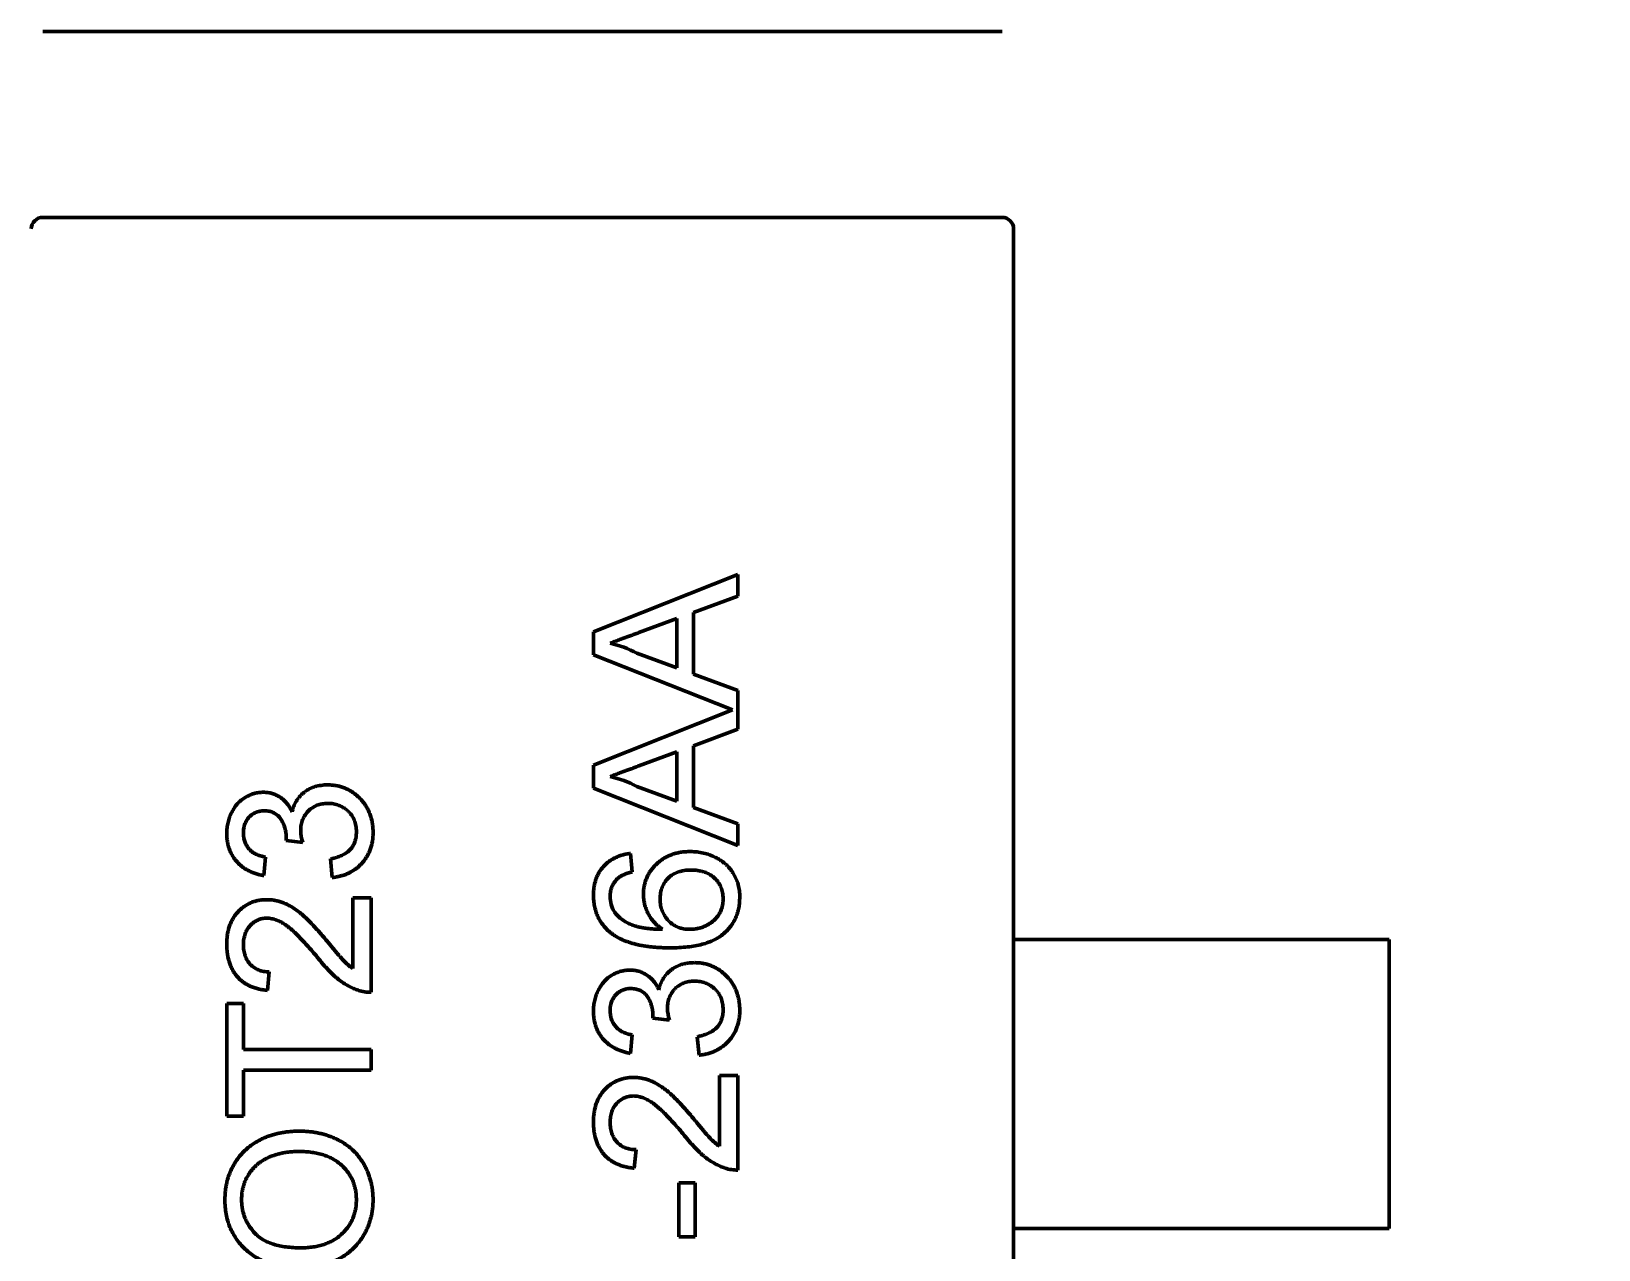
# Model space of a CAD drawing. Header units: millimetres. Extents: x 71 to 428, y 120 to 295.
# Drawn here: x 375.536 to 378.249, y 198.586 to 200.695 of the extents above; entities that cross this region are included whole.
import ezdxf

# ---------------------------------------------------------------- set-up
doc = ezdxf.new("R2010")
doc.units = ezdxf.units.MM
doc.header["$LTSCALE"] = 0.75
doc.layers.add('Dim', color=3, linetype='Continuous', lineweight=25)
doc.layers.add('Visible', color=7, linetype='Continuous', lineweight=50)
doc.layers.add('尺寸标注', color=3, linetype='Continuous')
doc.styles.get("Standard").update_dxf_attribs({"font": 'arial.ttf'})
doc.dimstyles.new('Dim-ISO-25', dxfattribs={"dimtxt": 3.5, "dimasz": 3.5, "dimexe": 2.1, "dimexo": 2.1, "dimgap": 1.4, "dimtad": 1, "dimzin": 12, "dimdsep": 46, "dimtxsty": 'Standard', "dimcen": 0, "dimazin": 3, "dimtp": 0.1, "dimtm": 0.1, "dimtfac": 0.714286, "dimtmove": 0, "dimatfit": 3, "dimfxl": 1, "dimtzin": 12, "dimarcsym": 0})

# ---------------------------------------------------------------- blocks, each defined once
blk = doc.blocks.new('*D103')
at = {"color": 0, "linetype": 'ByBlock', "lineweight": -2}
for p, q in [((407.8024, 204.496), (427.3861, 204.496)), ((425.2861, 178.9318), (425.2861, 204.496)), ((375.0004, 178.9318), (427.3861, 178.9318))]:
    blk.add_line(p, q, dxfattribs=at)
at = {"color": 0, "linetype": 'ByBlock'}
for points in [[(425.2861, 204.496), (425.8694, 200.996), (424.7027, 200.996)], [(425.2861, 178.9318), (425.8694, 182.4318), (424.7027, 182.4318)]]:
    blk.add_solid(points, dxfattribs=at)
at = {"layer": 'Defpoints', "color": 0, "linetype": 'ByBlock'}
for p in [(405.7024, 204.496), (372.9004, 178.9318)]:
    blk.add_point(p, dxfattribs=at)
at = {"color": 0, "linetype": 'ByBlock', "lineweight": -2, "insert": (422.0991, 191.7139), "char_height": 3.5, "attachment_point": 5, "rotation": 90}
blk.add_mtext('\\A0;25.56', dxfattribs=at)
blk = doc.blocks.new('*D122')
at = {"color": 0, "linetype": 'ByBlock', "lineweight": -2}
for p, q in [((391.3964, 202.3983), (391.3964, 119.8711)), ((354.8964, 148.7044), (354.8964, 119.8711)), ((391.3964, 121.9711), (354.8964, 121.9711))]:
    blk.add_line(p, q, dxfattribs=at)
at = {"color": 0, "linetype": 'ByBlock'}
for points in [[(354.8964, 121.9711), (358.3964, 122.5544), (358.3964, 121.3878)], [(391.3964, 121.9711), (387.8964, 122.5544), (387.8964, 121.3878)]]:
    blk.add_solid(points, dxfattribs=at)
at = {"layer": 'Defpoints', "color": 0, "linetype": 'ByBlock'}
for p in [(391.3964, 204.4983), (354.8964, 150.8044)]:
    blk.add_point(p, dxfattribs=at)
at = {"color": 0, "linetype": 'ByBlock', "lineweight": -2, "insert": (373.1464, 125.1593), "char_height": 3.5, "attachment_point": 5}
blk.add_mtext('\\A0;36.5', dxfattribs=at)

msp = doc.modelspace()

# ---------------------------------------------------------------- linework, layer by layer
at = {"layer": 'Visible'}
for p, q in [((375.5561, 200.6946), (375.5564, 200.6946)), ((375.5564, 200.6946), (377.2164, 200.6946)), ((377.2164, 200.6946), (377.2167, 200.6946)), ((375.5564, 200.3726), (375.5561, 200.3726)), ((377.2164, 200.3726), (375.5564, 200.3726)), ((377.2167, 200.3726), (377.2164, 200.3726)), ((377.2364, 200.3526), (377.2364, 200.3529)), ((377.2364, 199.1226), (377.2364, 200.3526)), ((376.5092, 199.6554), (376.7592, 199.7546)), ((376.7592, 199.7546), (376.7592, 199.7172)), ((376.7592, 199.7172), (376.6823, 199.6888)), ((376.6823, 199.6888), (376.6823, 199.5822)), ((376.6535, 199.6782), (376.5878, 199.6539)), ((376.6535, 199.5928), (376.6535, 199.6782)), ((376.5092, 199.6156), (376.5092, 199.6554)), ((376.7498, 199.5201), (376.5092, 199.6156)), ((376.5843, 199.6184), (376.6535, 199.5928)), ((376.6823, 199.5822), (376.7592, 199.5538)), ((376.7592, 199.5538), (376.7592, 199.4865)), ((376.5092, 199.4246), (376.7498, 199.5201)), ((376.7592, 199.4865), (376.6823, 199.458)), ((376.6535, 199.4474), (376.5878, 199.4231)), ((376.6535, 199.3621), (376.6535, 199.4474)), ((376.6823, 199.458), (376.6823, 199.3514)), ((376.5092, 199.3848), (376.5092, 199.4246)), ((376.5843, 199.3876), (376.6535, 199.3621)), ((376.7592, 199.2856), (376.5092, 199.3848)), ((376.6823, 199.3514), (376.7592, 199.323)), ((376.7592, 199.323), (376.7592, 199.2856)), ((376.006, 199.2906), (375.9772, 199.2939)), ((375.9419, 199.2653), (375.9387, 199.2332)), ((376.0573, 199.23), (376.0541, 199.2621)), ((376.5733, 199.2717), (376.5765, 199.2397)), ((376.0926, 199.0725), (376.0926, 199.1948)), ((376.0926, 199.1948), (376.1246, 199.1948)), ((376.1246, 199.1948), (376.1246, 199.0313)), ((377.2364, 198.6226), (377.2364, 199.1226)), ((377.2364, 199.1226), (377.2542, 199.1226)), ((377.4325, 199.1226), (377.2542, 199.1226)), ((377.4325, 199.1226), (377.4905, 199.1226)), ((377.4905, 199.1226), (377.5103, 199.1226)), ((377.5103, 199.1226), (377.8864, 199.1226)), ((377.8864, 198.6226), (377.8864, 199.1226)), ((375.9483, 199.0666), (375.9451, 199.0345)), ((375.8746, 198.8166), (375.8746, 199.0121)), ((375.8746, 199.0121), (375.9035, 199.0121)), ((375.9035, 199.0121), (375.9035, 198.932)), ((376.6406, 198.9829), (376.6118, 198.9863)), ((376.5765, 198.9576), (376.5733, 198.9256)), ((376.6919, 198.9223), (376.6887, 198.9544)), ((375.9035, 198.932), (376.1246, 198.932)), ((376.1246, 198.932), (376.1246, 198.8967)), ((376.1246, 198.8967), (375.9035, 198.8967)), ((375.9035, 198.8967), (375.9035, 198.8166)), ((376.7272, 198.7648), (376.7272, 198.8871)), ((376.7272, 198.8871), (376.7592, 198.8871)), ((376.7592, 198.8871), (376.7592, 198.7236)), ((375.9035, 198.8166), (375.8746, 198.8166)), ((376.5829, 198.7589), (376.5797, 198.7268)), ((376.6567, 198.7012), (376.6855, 198.7012)), ((376.6567, 198.6082), (376.6567, 198.7012)), ((376.6855, 198.7012), (376.6855, 198.6082)), ((376.6855, 198.6082), (376.6567, 198.6082)), ((377.2364, 197.3926), (377.2364, 198.6226)), ((377.2364, 198.6226), (377.2542, 198.6226)), ((377.4325, 198.6226), (377.2542, 198.6226)), ((377.4325, 198.6226), (377.4905, 198.6226)), ((377.4905, 198.6226), (377.5103, 198.6226)), ((377.5103, 198.6226), (377.8864, 198.6226))]:
    msp.add_line(p, q, dxfattribs=at)
at = {"layer": 'Visible', "extrusion": (0, 0, -1)}
msp.add_circle((-354.8964, 204.496), 47.93, dxfattribs=at)
for centre, radius, start, end in [((-375.5564, 200.3526), 0.02, 0.864, 89.136), ((-377.2164, 200.3526), 0.02, 90.864, 179.136), ((-375.9272, 199.3001), 0.0504, 181.7212, 186.981), ((-376.5618, 198.9924), 0.0504, 181.7212, 186.981)]:
    msp.add_arc(centre, radius, start, end, dxfattribs=at)
at = {"layer": 'Visible'}
for centre, radius, start, end in [((376.4964, 199.4518), 0.1883, 62.1865, 77.2078), ((376.4964, 199.2211), 0.1883, 62.1865, 77.2078), ((376.0834, 199.314), 0.0808, 181.8942, 196.8331), ((376.5911, 199.1972), 0.0531, 179.7398, 210.6494), ((376.1227, 199.0943), 0.063, 251.1528, 271.7031), ((376.718, 199.0063), 0.0808, 181.8942, 196.8331), ((376.7574, 198.7866), 0.063, 251.1528, 271.7031)]:
    msp.add_arc(centre, radius, start, end, dxfattribs=at)
for points, knots in [([(376.5878, 199.6539), (376.5852, 199.6529), (376.5803, 199.6511), (376.573, 199.6484), (376.5662, 199.6459), (376.5598, 199.6435), (376.5538, 199.6413), (376.5482, 199.6393), (376.543, 199.6373), (376.5397, 199.6361), (376.5381, 199.6355)], [0, 0, 0, 0, 0.153148, 0.299433, 0.436426, 0.565671, 0.686508, 0.799269, 0.903395, 1, 1, 1, 1]), ([(376.5878, 199.4231), (376.5852, 199.4222), (376.5803, 199.4203), (376.573, 199.4176), (376.5662, 199.4152), (376.5598, 199.4127), (376.5538, 199.4105), (376.5482, 199.4085), (376.543, 199.4065), (376.5397, 199.4053), (376.5381, 199.4047)], [0, 0, 0, 0, 0.153148, 0.299433, 0.436426, 0.565671, 0.686508, 0.799269, 0.903395, 1, 1, 1, 1]), ([(375.9877, 199.3434), (375.9882, 199.3452), (375.9891, 199.3487), (375.9909, 199.3537), (375.9931, 199.3585), (375.9955, 199.363), (375.9984, 199.3671), (376.0016, 199.371), (376.0051, 199.3746), (376.009, 199.3778), (376.0131, 199.3808), (376.0176, 199.3833), (376.0223, 199.3855), (376.0272, 199.3873), (376.0324, 199.3886), (376.0379, 199.3896), (376.0435, 199.3902), (376.0474, 199.3903), (376.0494, 199.3903)], [0, 0, 0, 0, 0.065828, 0.128938, 0.190858, 0.251186, 0.310974, 0.37005, 0.429672, 0.489507, 0.549975, 0.610075, 0.670915, 0.732909, 0.796711, 0.861825, 0.929892, 1, 1, 1, 1]), ([(376.0494, 199.3903), (376.0521, 199.3902), (376.0574, 199.3901), (376.0651, 199.389), (376.0726, 199.3871), (376.0797, 199.3846), (376.0866, 199.3813), (376.0931, 199.3772), (376.0993, 199.3724), (376.1051, 199.367), (376.1105, 199.361), (376.1151, 199.3546), (376.119, 199.3477), (376.1222, 199.3405), (376.1248, 199.3329), (376.1266, 199.3249), (376.1276, 199.3165), (376.1278, 199.3107), (376.1278, 199.3078)], [0, 0, 0, 0, 0.063503, 0.124805, 0.18492, 0.244376, 0.303775, 0.364133, 0.425376, 0.488388, 0.551743, 0.61386, 0.67564, 0.737737, 0.800417, 0.864658, 0.930985, 1, 1, 1, 1]), ([(375.8746, 199.3064), (375.8747, 199.3096), (375.8749, 199.316), (375.8766, 199.3255), (375.8793, 199.3345), (375.8831, 199.343), (375.8876, 199.3509), (375.8931, 199.3579), (375.8995, 199.3639), (375.9065, 199.3687), (375.9141, 199.3726), (375.9219, 199.3755), (375.9299, 199.3772), (375.9354, 199.3774), (375.9382, 199.3775)], [0, 0, 0, 0, 0.092054, 0.181008, 0.26913, 0.357137, 0.443549, 0.526433, 0.607453, 0.688385, 0.767854, 0.845531, 0.922529, 1, 1, 1, 1]), ([(375.9382, 199.3775), (375.9408, 199.3774), (375.9459, 199.3772), (375.9534, 199.3755), (375.9605, 199.3728), (375.9672, 199.369), (375.9734, 199.3642), (375.979, 199.3582), (375.9839, 199.3513), (375.9864, 199.3461), (375.9877, 199.3434)], [0, 0, 0, 0, 0.121951, 0.240787, 0.35855, 0.479066, 0.601519, 0.727551, 0.859932, 1, 1, 1, 1]), ([(375.9392, 199.3454), (375.9379, 199.3454), (375.9355, 199.3454), (375.9318, 199.3448), (375.9284, 199.344), (375.9251, 199.3428), (375.9219, 199.3413), (375.919, 199.3394), (375.9162, 199.3373), (375.9136, 199.3348), (375.9112, 199.3321), (375.9091, 199.3291), (375.9073, 199.326), (375.906, 199.3226), (375.9048, 199.3191), (375.9041, 199.3153), (375.9035, 199.3114), (375.9035, 199.3087), (375.9035, 199.3074)], [0, 0, 0, 0, 0.065093, 0.127304, 0.188122, 0.247131, 0.306077, 0.365678, 0.426103, 0.487841, 0.550317, 0.611805, 0.672737, 0.734883, 0.79768, 0.862475, 0.929775, 1, 1, 1, 1]), ([(375.9775, 199.2986), (375.9774, 199.3015), (375.9772, 199.3073), (375.9754, 199.3157), (375.9725, 199.3237), (375.969, 199.3299), (375.9658, 199.3344), (375.9629, 199.3373), (375.9598, 199.3399), (375.9562, 199.3419), (375.9524, 199.3436), (375.9483, 199.3446), (375.9439, 199.3454), (375.9408, 199.3454), (375.9392, 199.3454)], [0, 0, 0, 0, 0.129789, 0.254605, 0.378435, 0.50292, 0.565018, 0.624848, 0.683448, 0.742765, 0.802757, 0.86522, 0.930779, 1, 1, 1, 1]), ([(376.0491, 199.3582), (376.0475, 199.3582), (376.0443, 199.3581), (376.0395, 199.3575), (376.035, 199.3565), (376.0307, 199.355), (376.0266, 199.3531), (376.0227, 199.3509), (376.0191, 199.3482), (376.0157, 199.3451), (376.0126, 199.3417), (376.01, 199.338), (376.0077, 199.3341), (376.0059, 199.33), (376.0044, 199.3257), (376.0033, 199.3211), (376.0027, 199.3163), (376.0027, 199.313), (376.0026, 199.3114)], [0, 0, 0, 0, 0.067051, 0.13118, 0.193722, 0.254499, 0.314763, 0.375117, 0.436023, 0.498297, 0.560571, 0.621619, 0.681973, 0.742853, 0.804272, 0.867473, 0.932273, 1, 1, 1, 1]), ([(376.099, 199.309), (376.0989, 199.3108), (376.0989, 199.3144), (376.0981, 199.3195), (376.0971, 199.3245), (376.0955, 199.3291), (376.0934, 199.3334), (376.091, 199.3375), (376.0881, 199.3413), (376.0847, 199.3448), (376.081, 199.348), (376.0771, 199.3507), (376.073, 199.353), (376.0686, 199.355), (376.0641, 199.3564), (376.0593, 199.3575), (376.0543, 199.3582), (376.0509, 199.3582), (376.0491, 199.3582)], [0, 0, 0, 0, 0.069461, 0.135658, 0.19962, 0.261651, 0.322053, 0.38234, 0.443223, 0.50493, 0.56682, 0.6276, 0.687476, 0.747351, 0.808174, 0.870133, 0.933721, 1, 1, 1, 1]), ([(375.9387, 199.2332), (375.9362, 199.2337), (375.9314, 199.2347), (375.9244, 199.2367), (375.9178, 199.2392), (375.9116, 199.2421), (375.9059, 199.2454), (375.9006, 199.2492), (375.8957, 199.2534), (375.8913, 199.258), (375.8874, 199.263), (375.884, 199.2683), (375.8811, 199.274), (375.8787, 199.2799), (375.8768, 199.2861), (375.8756, 199.2926), (375.8747, 199.2994), (375.8747, 199.304), (375.8746, 199.3064)], [0, 0, 0, 0, 0.071036, 0.139343, 0.204958, 0.268332, 0.330129, 0.390664, 0.450861, 0.510587, 0.570374, 0.629455, 0.687994, 0.747581, 0.807839, 0.870034, 0.93381, 1, 1, 1, 1]), ([(375.9035, 199.3074), (375.9036, 199.3047), (375.9038, 199.2995), (375.9056, 199.2921), (375.9087, 199.2854), (375.9122, 199.2804), (375.9156, 199.2769), (375.9185, 199.2744), (375.9216, 199.2723), (375.9251, 199.2704), (375.9289, 199.2687), (375.933, 199.2673), (375.9373, 199.2661), (375.9404, 199.2656), (375.9419, 199.2653)], [0, 0, 0, 0, 0.127797, 0.246795, 0.362284, 0.477652, 0.536237, 0.59559, 0.656344, 0.719085, 0.784349, 0.852876, 0.924551, 1, 1, 1, 1]), ([(376.0541, 199.2621), (376.056, 199.2625), (376.0598, 199.2633), (376.0651, 199.2649), (376.07, 199.2666), (376.0745, 199.2687), (376.0787, 199.2707), (376.0823, 199.2731), (376.0856, 199.2757), (376.0885, 199.2784), (376.091, 199.2814), (376.0931, 199.2847), (376.0949, 199.2881), (376.0964, 199.2919), (376.0975, 199.2958), (376.0984, 199.3), (376.0989, 199.3044), (376.099, 199.3074), (376.099, 199.309)], [0, 0, 0, 0, 0.082566, 0.15976, 0.233155, 0.301356, 0.365752, 0.426437, 0.484185, 0.539549, 0.593156, 0.647048, 0.701446, 0.757, 0.81384, 0.873058, 0.934963, 1, 1, 1, 1]), ([(376.1278, 199.3078), (376.1278, 199.3052), (376.1277, 199.3), (376.1267, 199.2925), (376.1252, 199.2852), (376.123, 199.2783), (376.1203, 199.2718), (376.1168, 199.2656), (376.1129, 199.2597), (376.1083, 199.2543), (376.1032, 199.2492), (376.0977, 199.2447), (376.0918, 199.2409), (376.0857, 199.2375), (376.0791, 199.2347), (376.0721, 199.2326), (376.0649, 199.231), (376.0599, 199.2303), (376.0573, 199.23)], [0, 0, 0, 0, 0.067794, 0.133464, 0.196934, 0.258481, 0.319787, 0.380431, 0.44099, 0.502867, 0.564806, 0.625526, 0.685604, 0.746041, 0.807347, 0.869717, 0.93379, 1, 1, 1, 1]), ([(376.5092, 199.1995), (376.5093, 199.202), (376.5094, 199.2068), (376.5102, 199.2138), (376.5115, 199.2205), (376.5134, 199.2268), (376.5158, 199.2328), (376.5187, 199.2385), (376.5222, 199.2438), (376.5262, 199.2488), (376.5306, 199.2533), (376.5355, 199.2574), (376.5408, 199.261), (376.5466, 199.2642), (376.5527, 199.2668), (376.5592, 199.269), (376.5661, 199.2706), (376.5709, 199.2713), (376.5733, 199.2717)], [0, 0, 0, 0, 0.068499, 0.134572, 0.198208, 0.259784, 0.319951, 0.379508, 0.438814, 0.498497, 0.558182, 0.617438, 0.677522, 0.737959, 0.80033, 0.86409, 0.930622, 1, 1, 1, 1]), ([(376.5958, 199.201), (376.5958, 199.2036), (376.596, 199.2085), (376.597, 199.2158), (376.5989, 199.2228), (376.6013, 199.2295), (376.6046, 199.2359), (376.6084, 199.2421), (376.6131, 199.2479), (376.6183, 199.2534), (376.6242, 199.2585), (376.6305, 199.2629), (376.6372, 199.2666), (376.6444, 199.2696), (376.6519, 199.272), (376.6599, 199.2737), (376.6682, 199.2747), (376.674, 199.2748), (376.6769, 199.2749)], [0, 0, 0, 0, 0.061347, 0.121203, 0.179863, 0.238152, 0.296252, 0.35519, 0.415676, 0.478379, 0.541524, 0.603977, 0.666513, 0.729491, 0.79371, 0.859736, 0.928449, 1, 1, 1, 1]), ([(376.6769, 199.2749), (376.6808, 199.2748), (376.6884, 199.2745), (376.6996, 199.2726), (376.7104, 199.2694), (376.719, 199.2656), (376.7256, 199.2621), (376.7302, 199.2591), (376.7345, 199.2559), (376.7386, 199.2526), (376.7423, 199.2489), (376.7458, 199.245), (376.7489, 199.2409), (376.7517, 199.2365), (376.7542, 199.232), (376.7564, 199.2273), (376.7583, 199.2224), (376.7598, 199.2174), (376.761, 199.2123), (376.7618, 199.2069), (376.7624, 199.2015), (376.7624, 199.1978), (376.7624, 199.1959)], [0, 0, 0, 0, 0.088899, 0.17544, 0.261633, 0.34801, 0.390819, 0.432814, 0.473776, 0.514166, 0.554107, 0.594121, 0.63362, 0.673585, 0.71348, 0.75336, 0.792891, 0.833007, 0.873643, 0.914893, 0.95695, 1, 1, 1, 1]), ([(376.5509, 199.2281), (376.5499, 199.227), (376.5479, 199.225), (376.5452, 199.2216), (376.543, 199.218), (376.5412, 199.2142), (376.5398, 199.2103), (376.5388, 199.2062), (376.5382, 199.2019), (376.5381, 199.1989), (376.5381, 199.1974)], [0, 0, 0, 0, 0.128545, 0.252818, 0.375212, 0.497113, 0.618546, 0.742222, 0.869458, 1, 1, 1, 1]), ([(376.5765, 199.2397), (376.5738, 199.239), (376.5686, 199.2377), (376.5616, 199.2349), (376.5556, 199.2319), (376.5524, 199.2293), (376.5509, 199.2281)], [0, 0, 0, 0, 0.299802, 0.564331, 0.796204, 1, 1, 1, 1]), ([(376.6779, 199.2429), (376.6759, 199.2428), (376.672, 199.2428), (376.6663, 199.2421), (376.6608, 199.2411), (376.6558, 199.2395), (376.651, 199.2377), (376.6466, 199.2353), (376.6425, 199.2325), (376.6388, 199.2293), (376.6355, 199.2258), (376.6326, 199.2219), (376.6301, 199.2177), (376.6281, 199.2132), (376.6265, 199.2084), (376.6254, 199.2032), (376.6247, 199.1978), (376.6246, 199.1941), (376.6246, 199.1922)], [0, 0, 0, 0, 0.072229, 0.141252, 0.207439, 0.270245, 0.331238, 0.391254, 0.450152, 0.509008, 0.567734, 0.625726, 0.683708, 0.742407, 0.803094, 0.865865, 0.931379, 1, 1, 1, 1]), ([(376.7336, 199.1934), (376.7335, 199.1952), (376.7334, 199.1987), (376.7327, 199.2038), (376.7316, 199.2087), (376.7299, 199.2133), (376.7278, 199.2177), (376.7252, 199.2218), (376.7222, 199.2256), (376.7187, 199.2292), (376.7148, 199.2324), (376.7105, 199.2352), (376.7059, 199.2376), (376.7009, 199.2395), (376.6956, 199.241), (376.69, 199.2421), (376.6841, 199.2428), (376.68, 199.2428), (376.6779, 199.2429)], [0, 0, 0, 0, 0.063965, 0.124854, 0.184383, 0.242748, 0.2999, 0.357059, 0.415719, 0.475258, 0.535508, 0.596291, 0.657728, 0.721052, 0.786261, 0.853834, 0.925318, 1, 1, 1, 1]), ([(376.5376, 199.1355), (376.5354, 199.1375), (376.5309, 199.1415), (376.5251, 199.1483), (376.5202, 199.1556), (376.5162, 199.1634), (376.5131, 199.1717), (376.5108, 199.1805), (376.5095, 199.1899), (376.5093, 199.1963), (376.5092, 199.1995)], [0, 0, 0, 0, 0.125625, 0.247619, 0.368528, 0.488104, 0.609878, 0.735382, 0.864448, 1, 1, 1, 1]), ([(376.6287, 199.1403), (376.6261, 199.1422), (376.6209, 199.1459), (376.6141, 199.1524), (376.6083, 199.1595), (376.6037, 199.1673), (376.6002, 199.1754), (376.5976, 199.1838), (376.5961, 199.1924), (376.5959, 199.1981), (376.5958, 199.201)], [0, 0, 0, 0, 0.13549, 0.265229, 0.390778, 0.51542, 0.638317, 0.759642, 0.878902, 1, 1, 1, 1]), ([(375.8746, 199.1147), (375.8747, 199.1175), (375.8748, 199.1232), (375.8757, 199.1314), (375.8773, 199.1391), (375.8794, 199.1464), (375.8822, 199.1533), (375.8857, 199.1596), (375.8897, 199.1655), (375.8943, 199.1709), (375.8994, 199.1757), (375.9049, 199.18), (375.9106, 199.1835), (375.9166, 199.1866), (375.9229, 199.1888), (375.9296, 199.1904), (375.9365, 199.1914), (375.9412, 199.1915), (375.9436, 199.1916)], [0, 0, 0, 0, 0.074712, 0.145539, 0.213339, 0.278615, 0.342094, 0.40389, 0.465063, 0.526577, 0.587328, 0.64638, 0.704345, 0.761672, 0.819418, 0.878039, 0.937796, 1, 1, 1, 1]), ([(375.9436, 199.1916), (375.9461, 199.1915), (375.9511, 199.1914), (375.9585, 199.1903), (375.9658, 199.1885), (375.9731, 199.186), (375.9805, 199.1827), (375.988, 199.1785), (375.9957, 199.1732), (376.0022, 199.1682), (376.0077, 199.1635), (376.0122, 199.1594), (376.017, 199.1546), (376.0222, 199.1493), (376.0277, 199.1433), (376.0336, 199.1369), (376.0398, 199.1297), (376.044, 199.1248), (376.0462, 199.1222)], [0, 0, 0, 0, 0.057945, 0.116018, 0.174826, 0.234683, 0.296827, 0.364061, 0.436192, 0.51426, 0.556976, 0.604856, 0.657675, 0.715751, 0.77884, 0.847501, 0.921228, 1, 1, 1, 1]), ([(376.5455, 199.1701), (376.5472, 199.1681), (376.5508, 199.1638), (376.5573, 199.1582), (376.565, 199.1532), (376.5721, 199.1495), (376.5785, 199.1469), (376.584, 199.1452), (376.5901, 199.1438), (376.5967, 199.1426), (376.6039, 199.1416), (376.6116, 199.1409), (376.62, 199.1404), (376.6258, 199.1403), (376.6287, 199.1403)], [0, 0, 0, 0, 0.088609, 0.181893, 0.280787, 0.38702, 0.444107, 0.506454, 0.574396, 0.647656, 0.726426, 0.811458, 0.90278, 1, 1, 1, 1]), ([(376.6246, 199.1922), (376.6246, 199.1904), (376.6247, 199.1869), (376.6255, 199.1818), (376.6265, 199.1769), (376.6281, 199.1721), (376.6301, 199.1676), (376.6326, 199.1633), (376.6355, 199.1592), (376.6388, 199.1553), (376.6425, 199.1518), (376.6465, 199.1487), (376.6508, 199.1461), (376.6553, 199.1439), (376.6602, 199.1423), (376.6653, 199.1412), (376.6707, 199.1404), (376.6744, 199.1403), (376.6762, 199.1403)], [0, 0, 0, 0, 0.064812, 0.127718, 0.189086, 0.249562, 0.309738, 0.370215, 0.431085, 0.493911, 0.55657, 0.617553, 0.678119, 0.739063, 0.801665, 0.864956, 0.93089, 1, 1, 1, 1]), ([(376.7624, 199.1959), (376.7623, 199.1927), (376.7622, 199.1865), (376.7609, 199.1775), (376.7587, 199.1689), (376.7556, 199.1607), (376.7517, 199.1529), (376.7468, 199.1457), (376.7411, 199.1388), (376.7345, 199.1325), (376.7268, 199.1267), (376.7181, 199.1218), (376.7082, 199.1175), (376.6971, 199.1141), (376.685, 199.1115), (376.6717, 199.1096), (376.6573, 199.1085), (376.6474, 199.1083), (376.6422, 199.1082)], [0, 0, 0, 0, 0.056157, 0.110133, 0.162537, 0.213912, 0.265146, 0.31651, 0.369179, 0.423123, 0.479276, 0.538691, 0.601978, 0.670125, 0.74365, 0.82281, 0.908261, 1, 1, 1, 1]), ([(376.6762, 199.1403), (376.6788, 199.1404), (376.6837, 199.1406), (376.6911, 199.1419), (376.6984, 199.1441), (376.7053, 199.1472), (376.7118, 199.1509), (376.7175, 199.1554), (376.7224, 199.1604), (376.7265, 199.166), (376.7297, 199.1722), (376.732, 199.1789), (376.7333, 199.186), (376.7335, 199.1909), (376.7336, 199.1934)], [0, 0, 0, 0, 0.086177, 0.171222, 0.257573, 0.34515, 0.431508, 0.513644, 0.593539, 0.672806, 0.752058, 0.831493, 0.913823, 1, 1, 1, 1]), ([(375.9439, 199.1595), (375.9425, 199.1595), (375.9398, 199.1594), (375.9357, 199.1588), (375.9318, 199.1579), (375.9282, 199.1564), (375.9246, 199.1547), (375.9213, 199.1525), (375.9181, 199.1499), (375.9151, 199.1469), (375.9123, 199.1437), (375.91, 199.1401), (375.9079, 199.1364), (375.9063, 199.1324), (375.905, 199.1281), (375.9041, 199.1236), (375.9036, 199.1188), (375.9035, 199.1156), (375.9035, 199.114)], [0, 0, 0, 0, 0.061762, 0.121174, 0.179421, 0.236843, 0.294322, 0.353191, 0.412721, 0.474522, 0.537057, 0.599591, 0.662367, 0.725246, 0.790316, 0.857724, 0.927232, 1, 1, 1, 1]), ([(376.0311, 199.0923), (376.0284, 199.0955), (376.0232, 199.1017), (376.0155, 199.1105), (376.0083, 199.1185), (376.0015, 199.1256), (375.9953, 199.1318), (375.9895, 199.1373), (375.9843, 199.142), (375.9794, 199.1459), (375.9747, 199.1492), (375.9702, 199.1519), (375.9658, 199.1542), (375.9613, 199.1562), (375.9569, 199.1577), (375.9525, 199.1587), (375.9482, 199.1594), (375.9453, 199.1595), (375.9439, 199.1595)], [0, 0, 0, 0, 0.11141, 0.214526, 0.309417, 0.396087, 0.474284, 0.544374, 0.60642, 0.660582, 0.709794, 0.756451, 0.800767, 0.843168, 0.884295, 0.923885, 0.962359, 1, 1, 1, 1]), ([(376.0462, 199.1222), (376.048, 199.12), (376.0514, 199.1159), (376.0563, 199.1099), (376.0608, 199.1046), (376.0648, 199.0998), (376.0684, 199.0956), (376.0715, 199.092), (376.0742, 199.089), (376.0783, 199.0845), (376.0841, 199.0787), (376.0898, 199.0745), (376.0926, 199.0725)], [0, 0, 0, 0, 0.1242, 0.23683, 0.339495, 0.431254, 0.511455, 0.581223, 0.640495, 0.688308, 0.850333, 1, 1, 1, 1]), ([(376.6422, 199.1082), (376.6393, 199.1083), (376.6335, 199.1083), (376.6249, 199.1087), (376.6167, 199.1091), (376.6088, 199.1099), (376.6012, 199.1108), (376.5939, 199.1121), (376.5869, 199.1134), (376.5802, 199.115), (376.5738, 199.1168), (376.5677, 199.1189), (376.5619, 199.121), (376.5564, 199.1235), (376.5513, 199.1261), (376.5464, 199.1291), (376.5419, 199.1321), (376.539, 199.1344), (376.5376, 199.1355)], [0, 0, 0, 0, 0.080034, 0.157854, 0.232564, 0.304731, 0.374384, 0.441663, 0.506048, 0.568692, 0.628715, 0.687238, 0.743227, 0.797567, 0.850239, 0.901629, 0.951067, 1, 1, 1, 1]), ([(375.9451, 199.0345), (375.9423, 199.0349), (375.9369, 199.0355), (375.929, 199.0371), (375.9217, 199.0393), (375.9148, 199.042), (375.9085, 199.0453), (375.9026, 199.0491), (375.8974, 199.0536), (375.8926, 199.0585), (375.8883, 199.064), (375.8846, 199.0699), (375.8816, 199.0763), (375.879, 199.0831), (375.877, 199.0903), (375.8757, 199.0981), (375.8748, 199.1062), (375.8747, 199.1118), (375.8746, 199.1147)], [0, 0, 0, 0, 0.070675, 0.137493, 0.201473, 0.262869, 0.32255, 0.380737, 0.43822, 0.495487, 0.553484, 0.611346, 0.670644, 0.731587, 0.794183, 0.859445, 0.928208, 1, 1, 1, 1]), ([(375.9035, 199.114), (375.9035, 199.1122), (375.9036, 199.1088), (375.9041, 199.1038), (375.905, 199.0991), (375.9063, 199.0947), (375.908, 199.0905), (375.9101, 199.0866), (375.9125, 199.0829), (375.9153, 199.0796), (375.9184, 199.0765), (375.9218, 199.0739), (375.9256, 199.0717), (375.9296, 199.0699), (375.9338, 199.0684), (375.9384, 199.0673), (375.9433, 199.0668), (375.9466, 199.0666), (375.9483, 199.0666)], [0, 0, 0, 0, 0.070696, 0.138358, 0.20337, 0.2657, 0.327256, 0.386512, 0.445858, 0.505173, 0.56378, 0.622343, 0.680824, 0.739795, 0.800801, 0.864239, 0.930631, 1, 1, 1, 1]), ([(376.1024, 199.0347), (376.0995, 199.0357), (376.0935, 199.0379), (376.0849, 199.0423), (376.0763, 199.0474), (376.0694, 199.0524), (376.0638, 199.057), (376.0595, 199.0609), (376.055, 199.0651), (376.0504, 199.0698), (376.0457, 199.0749), (376.0409, 199.0803), (376.036, 199.0861), (376.0328, 199.0902), (376.0311, 199.0923)], [0, 0, 0, 0, 0.100388, 0.204407, 0.310686, 0.422157, 0.480685, 0.543238, 0.6095, 0.679555, 0.753841, 0.831641, 0.913813, 1, 1, 1, 1]), ([(376.5092, 198.9987), (376.5093, 199.0019), (376.5095, 199.0083), (376.5112, 199.0178), (376.5139, 199.0268), (376.5177, 199.0353), (376.5223, 199.0432), (376.5278, 199.0502), (376.5341, 199.0562), (376.5411, 199.0611), (376.5487, 199.0649), (376.5565, 199.0678), (376.5646, 199.0695), (376.57, 199.0697), (376.5728, 199.0698)], [0, 0, 0, 0, 0.092054, 0.181008, 0.26913, 0.357137, 0.443549, 0.526433, 0.607453, 0.688385, 0.767854, 0.845531, 0.922529, 1, 1, 1, 1]), ([(376.5728, 199.0698), (376.5754, 199.0697), (376.5805, 199.0695), (376.588, 199.0678), (376.5951, 199.0651), (376.6018, 199.0613), (376.608, 199.0565), (376.6136, 199.0505), (376.6185, 199.0436), (376.621, 199.0384), (376.6224, 199.0357)], [0, 0, 0, 0, 0.121951, 0.240787, 0.35855, 0.479066, 0.601519, 0.727551, 0.859932, 1, 1, 1, 1]), ([(376.6224, 199.0357), (376.6228, 199.0375), (376.6237, 199.041), (376.6255, 199.046), (376.6277, 199.0508), (376.6301, 199.0553), (376.633, 199.0594), (376.6362, 199.0633), (376.6398, 199.0669), (376.6436, 199.0701), (376.6477, 199.0731), (376.6522, 199.0756), (376.6569, 199.0778), (376.6618, 199.0796), (376.667, 199.0809), (376.6725, 199.0819), (376.6782, 199.0825), (376.682, 199.0826), (376.684, 199.0826)], [0, 0, 0, 0, 0.065828, 0.128938, 0.190858, 0.251186, 0.310974, 0.37005, 0.429672, 0.489507, 0.549975, 0.610075, 0.670915, 0.732909, 0.796711, 0.861825, 0.929892, 1, 1, 1, 1]), ([(376.684, 199.0826), (376.6867, 199.0825), (376.692, 199.0824), (376.6998, 199.0813), (376.7072, 199.0794), (376.7144, 199.0769), (376.7212, 199.0736), (376.7277, 199.0695), (376.7339, 199.0647), (376.7397, 199.0593), (376.7451, 199.0533), (376.7497, 199.0469), (376.7537, 199.04), (376.7569, 199.0328), (376.7594, 199.0252), (376.7612, 199.0172), (376.7622, 199.0088), (376.7624, 199.003), (376.7624, 199.0001)], [0, 0, 0, 0, 0.063503, 0.124805, 0.18492, 0.244376, 0.303775, 0.364133, 0.425376, 0.488388, 0.551743, 0.61386, 0.67564, 0.737737, 0.800417, 0.864658, 0.930985, 1, 1, 1, 1]), ([(376.5738, 199.0377), (376.5726, 199.0377), (376.5701, 199.0377), (376.5664, 199.0371), (376.563, 199.0363), (376.5597, 199.0351), (376.5566, 199.0336), (376.5536, 199.0318), (376.5508, 199.0296), (376.5482, 199.0271), (376.5458, 199.0244), (376.5438, 199.0214), (376.5419, 199.0183), (376.5406, 199.0149), (376.5395, 199.0114), (376.5387, 199.0076), (376.5381, 199.0037), (376.5381, 199.001), (376.5381, 198.9997)], [0, 0, 0, 0, 0.065093, 0.127304, 0.188122, 0.247131, 0.306077, 0.365678, 0.426103, 0.487841, 0.550317, 0.611805, 0.672737, 0.734883, 0.79768, 0.862475, 0.929775, 1, 1, 1, 1]), ([(376.6121, 198.9909), (376.612, 198.9938), (376.6118, 198.9996), (376.61, 199.008), (376.6071, 199.016), (376.6036, 199.0222), (376.6004, 199.0268), (376.5975, 199.0296), (376.5944, 199.0322), (376.5908, 199.0342), (376.587, 199.0359), (376.5829, 199.0369), (376.5785, 199.0377), (376.5754, 199.0377), (376.5738, 199.0377)], [0, 0, 0, 0, 0.129789, 0.254605, 0.378435, 0.50292, 0.565018, 0.624848, 0.683448, 0.742765, 0.802757, 0.86522, 0.930779, 1, 1, 1, 1]), ([(376.6838, 199.0506), (376.6821, 199.0505), (376.6789, 199.0504), (376.6741, 199.0498), (376.6696, 199.0488), (376.6653, 199.0473), (376.6612, 199.0455), (376.6574, 199.0432), (376.6537, 199.0405), (376.6504, 199.0374), (376.6472, 199.034), (376.6446, 199.0303), (376.6423, 199.0264), (376.6405, 199.0223), (376.639, 199.018), (376.638, 199.0134), (376.6373, 199.0086), (376.6373, 199.0054), (376.6372, 199.0037)], [0, 0, 0, 0, 0.067051, 0.13118, 0.193722, 0.254499, 0.314763, 0.375117, 0.436023, 0.498297, 0.560571, 0.621619, 0.681973, 0.742853, 0.804272, 0.867473, 0.932273, 1, 1, 1, 1]), ([(376.7336, 199.0013), (376.7336, 199.0031), (376.7335, 199.0067), (376.7328, 199.0118), (376.7317, 199.0168), (376.7301, 199.0214), (376.7281, 199.0258), (376.7256, 199.0298), (376.7227, 199.0337), (376.7193, 199.0371), (376.7156, 199.0403), (376.7117, 199.0431), (376.7076, 199.0454), (376.7033, 199.0473), (376.6987, 199.0487), (376.6939, 199.0498), (376.6889, 199.0505), (376.6855, 199.0505), (376.6838, 199.0506)], [0, 0, 0, 0, 0.069461, 0.135658, 0.19962, 0.261651, 0.322053, 0.38234, 0.443223, 0.50493, 0.56682, 0.6276, 0.687476, 0.747351, 0.808174, 0.870133, 0.933721, 1, 1, 1, 1]), ([(376.5733, 198.9256), (376.5709, 198.9261), (376.566, 198.927), (376.559, 198.929), (376.5524, 198.9315), (376.5463, 198.9344), (376.5405, 198.9377), (376.5352, 198.9415), (376.5304, 198.9457), (376.5259, 198.9503), (376.522, 198.9553), (376.5186, 198.9606), (376.5157, 198.9663), (376.5134, 198.9722), (376.5115, 198.9784), (376.5102, 198.9849), (376.5094, 198.9917), (376.5093, 198.9963), (376.5092, 198.9987)], [0, 0, 0, 0, 0.071036, 0.139343, 0.204958, 0.268332, 0.330129, 0.390664, 0.450861, 0.510587, 0.570374, 0.629455, 0.687994, 0.747581, 0.807839, 0.870034, 0.93381, 1, 1, 1, 1]), ([(376.5381, 198.9997), (376.5382, 198.997), (376.5384, 198.9918), (376.5403, 198.9844), (376.5433, 198.9777), (376.5468, 198.9727), (376.5502, 198.9692), (376.5531, 198.9668), (376.5563, 198.9646), (376.5597, 198.9627), (376.5635, 198.961), (376.5676, 198.9596), (376.5719, 198.9584), (376.575, 198.9579), (376.5765, 198.9576)], [0, 0, 0, 0, 0.127797, 0.246795, 0.362284, 0.477652, 0.536237, 0.59559, 0.656344, 0.719085, 0.784349, 0.852876, 0.924551, 1, 1, 1, 1]), ([(376.6887, 198.9544), (376.6906, 198.9548), (376.6944, 198.9557), (376.6997, 198.9572), (376.7047, 198.9589), (376.7091, 198.961), (376.7133, 198.963), (376.7169, 198.9654), (376.7202, 198.968), (376.7231, 198.9707), (376.7256, 198.9738), (376.7278, 198.977), (376.7296, 198.9804), (376.731, 198.9842), (376.7322, 198.9881), (376.733, 198.9923), (376.7335, 198.9967), (376.7336, 198.9997), (376.7336, 199.0013)], [0, 0, 0, 0, 0.082566, 0.15976, 0.233155, 0.301356, 0.365752, 0.426437, 0.484185, 0.539549, 0.593156, 0.647048, 0.701446, 0.757, 0.81384, 0.873058, 0.934963, 1, 1, 1, 1]), ([(376.7624, 199.0001), (376.7624, 198.9975), (376.7623, 198.9923), (376.7613, 198.9848), (376.7598, 198.9775), (376.7576, 198.9707), (376.7549, 198.9641), (376.7515, 198.9579), (376.7475, 198.952), (376.7429, 198.9466), (376.7378, 198.9415), (376.7323, 198.937), (376.7265, 198.9332), (376.7203, 198.9298), (376.7137, 198.927), (376.7068, 198.9249), (376.6995, 198.9233), (376.6945, 198.9227), (376.6919, 198.9223)], [0, 0, 0, 0, 0.067794, 0.133464, 0.196934, 0.258481, 0.319787, 0.380431, 0.44099, 0.502867, 0.564806, 0.625526, 0.685604, 0.746041, 0.807347, 0.869717, 0.93379, 1, 1, 1, 1]), ([(376.5092, 198.807), (376.5093, 198.8099), (376.5094, 198.8155), (376.5104, 198.8237), (376.5119, 198.8314), (376.514, 198.8387), (376.5169, 198.8456), (376.5203, 198.8519), (376.5243, 198.8578), (376.529, 198.8632), (376.534, 198.8681), (376.5395, 198.8723), (376.5452, 198.8758), (376.5512, 198.8789), (376.5576, 198.8811), (376.5642, 198.8827), (376.5711, 198.8838), (376.5758, 198.8838), (376.5782, 198.8839)], [0, 0, 0, 0, 0.074712, 0.145539, 0.213339, 0.278615, 0.342094, 0.40389, 0.465063, 0.526577, 0.587328, 0.64638, 0.704345, 0.761672, 0.819418, 0.878039, 0.937796, 1, 1, 1, 1]), ([(376.5782, 198.8839), (376.5807, 198.8838), (376.5857, 198.8837), (376.5931, 198.8826), (376.6004, 198.8808), (376.6077, 198.8783), (376.6151, 198.875), (376.6226, 198.8708), (376.6303, 198.8655), (376.6368, 198.8605), (376.6423, 198.8558), (376.6468, 198.8517), (376.6516, 198.8469), (376.6568, 198.8416), (376.6623, 198.8356), (376.6682, 198.8292), (376.6744, 198.822), (376.6786, 198.8171), (376.6808, 198.8145)], [0, 0, 0, 0, 0.057945, 0.116018, 0.174826, 0.234683, 0.296827, 0.364061, 0.436192, 0.51426, 0.556976, 0.604856, 0.657675, 0.715751, 0.77884, 0.847501, 0.921228, 1, 1, 1, 1]), ([(376.5785, 198.8518), (376.5771, 198.8518), (376.5744, 198.8517), (376.5703, 198.8511), (376.5665, 198.8502), (376.5628, 198.8487), (376.5592, 198.847), (376.5559, 198.8448), (376.5527, 198.8422), (376.5497, 198.8392), (376.547, 198.836), (376.5446, 198.8324), (376.5426, 198.8287), (376.5409, 198.8247), (376.5397, 198.8204), (376.5388, 198.8159), (376.5382, 198.8112), (376.5381, 198.8079), (376.5381, 198.8063)], [0, 0, 0, 0, 0.061762, 0.121174, 0.179421, 0.236843, 0.294322, 0.353191, 0.412721, 0.474522, 0.537057, 0.599591, 0.662367, 0.725246, 0.790316, 0.857724, 0.927232, 1, 1, 1, 1]), ([(376.6657, 198.7846), (376.663, 198.7878), (376.6578, 198.794), (376.6501, 198.8028), (376.6429, 198.8108), (376.6361, 198.8179), (376.6299, 198.8242), (376.6241, 198.8296), (376.6189, 198.8343), (376.614, 198.8382), (376.6094, 198.8415), (376.6048, 198.8442), (376.6004, 198.8465), (376.5959, 198.8485), (376.5915, 198.85), (376.5872, 198.851), (376.5828, 198.8517), (376.58, 198.8518), (376.5785, 198.8518)], [0, 0, 0, 0, 0.11141, 0.214526, 0.309417, 0.396087, 0.474284, 0.544374, 0.60642, 0.660582, 0.709794, 0.756451, 0.800767, 0.843168, 0.884295, 0.923885, 0.962359, 1, 1, 1, 1]), ([(375.8714, 198.6725), (375.8715, 198.6753), (375.8716, 198.6809), (375.8723, 198.6892), (375.8736, 198.6973), (375.8754, 198.7051), (375.8778, 198.7128), (375.8805, 198.7203), (375.8839, 198.7275), (375.8878, 198.7344), (375.892, 198.7411), (375.8968, 198.7474), (375.9019, 198.7533), (375.9074, 198.7588), (375.9134, 198.7638), (375.9197, 198.7685), (375.9264, 198.7728), (375.9336, 198.7766), (375.941, 198.78), (375.9487, 198.7829), (375.9566, 198.7854), (375.9648, 198.7874), (375.9733, 198.7889), (375.982, 198.7901), (375.9909, 198.7908), (375.997, 198.7909), (376, 198.7909)], [0, 0, 0, 0, 0.043099, 0.085587, 0.126908, 0.167967, 0.20845, 0.249025, 0.289281, 0.33001, 0.370598, 0.410466, 0.450033, 0.489688, 0.529116, 0.569037, 0.609703, 0.650759, 0.692509, 0.734219, 0.776707, 0.819552, 0.863351, 0.907839, 0.953334, 1, 1, 1, 1]), ([(376, 198.7909), (376.0031, 198.7909), (376.0093, 198.7908), (376.0183, 198.7901), (376.0271, 198.7889), (376.0357, 198.7872), (376.044, 198.7851), (376.0521, 198.7825), (376.0599, 198.7793), (376.0675, 198.7758), (376.0747, 198.7718), (376.0815, 198.7674), (376.0878, 198.7626), (376.0937, 198.7574), (376.0991, 198.7518), (376.1041, 198.7458), (376.1086, 198.7394), (376.1126, 198.7326), (376.1162, 198.7255), (376.1193, 198.7184), (376.1219, 198.711), (376.1241, 198.7036), (376.1257, 198.6959), (376.127, 198.6882), (376.1277, 198.6803), (376.1278, 198.675), (376.1278, 198.6723)], [0, 0, 0, 0, 0.04756, 0.093962, 0.139112, 0.183626, 0.227457, 0.270703, 0.313611, 0.35626, 0.398366, 0.439557, 0.480045, 0.519888, 0.559658, 0.599421, 0.639208, 0.679668, 0.72002, 0.759859, 0.79956, 0.839199, 0.878956, 0.918794, 0.959083, 1, 1, 1, 1]), ([(376.5797, 198.7268), (376.577, 198.7272), (376.5715, 198.7278), (376.5636, 198.7294), (376.5563, 198.7316), (376.5494, 198.7343), (376.5431, 198.7376), (376.5373, 198.7414), (376.532, 198.7459), (376.5272, 198.7508), (376.523, 198.7563), (376.5193, 198.7622), (376.5162, 198.7686), (376.5136, 198.7754), (376.5117, 198.7827), (376.5103, 198.7904), (376.5094, 198.7985), (376.5093, 198.8041), (376.5092, 198.807)], [0, 0, 0, 0, 0.070675, 0.137493, 0.201473, 0.262869, 0.32255, 0.380737, 0.43822, 0.495487, 0.553484, 0.611346, 0.670644, 0.731587, 0.794183, 0.859445, 0.928208, 1, 1, 1, 1]), ([(376.5381, 198.8063), (376.5381, 198.8045), (376.5382, 198.8011), (376.5388, 198.7962), (376.5396, 198.7914), (376.541, 198.787), (376.5426, 198.7828), (376.5447, 198.7789), (376.5471, 198.7752), (376.5499, 198.7719), (376.5531, 198.7689), (376.5564, 198.7662), (376.5602, 198.764), (376.5642, 198.7622), (376.5685, 198.7607), (376.573, 198.7596), (376.5779, 198.7591), (376.5812, 198.7589), (376.5829, 198.7589)], [0, 0, 0, 0, 0.070696, 0.138358, 0.20337, 0.2657, 0.327256, 0.386512, 0.445858, 0.505173, 0.56378, 0.622343, 0.680824, 0.739795, 0.800801, 0.864239, 0.930631, 1, 1, 1, 1]), ([(376.6808, 198.8145), (376.6826, 198.8123), (376.686, 198.8082), (376.6909, 198.8022), (376.6954, 198.7969), (376.6994, 198.7921), (376.703, 198.7879), (376.7061, 198.7843), (376.7088, 198.7813), (376.7129, 198.7768), (376.7188, 198.7711), (376.7244, 198.7668), (376.7272, 198.7648)], [0, 0, 0, 0, 0.1242, 0.23683, 0.339495, 0.431254, 0.511455, 0.581223, 0.640495, 0.688308, 0.850333, 1, 1, 1, 1]), ([(376.737, 198.727), (376.7341, 198.728), (376.7281, 198.7302), (376.7195, 198.7346), (376.7109, 198.7397), (376.704, 198.7447), (376.6984, 198.7493), (376.6941, 198.7532), (376.6896, 198.7574), (376.6851, 198.7621), (376.6804, 198.7672), (376.6755, 198.7726), (376.6706, 198.7784), (376.6674, 198.7825), (376.6657, 198.7846)], [0, 0, 0, 0, 0.100388, 0.204407, 0.310686, 0.422157, 0.480685, 0.543238, 0.6095, 0.679555, 0.753841, 0.831641, 0.913813, 1, 1, 1, 1]), ([(375.9998, 198.7557), (375.9973, 198.7557), (375.9924, 198.7556), (375.9853, 198.7551), (375.9784, 198.7544), (375.9717, 198.7533), (375.9652, 198.7518), (375.959, 198.7501), (375.9531, 198.748), (375.9473, 198.7457), (375.9419, 198.7431), (375.9368, 198.7401), (375.932, 198.7368), (375.9274, 198.7333), (375.9233, 198.7294), (375.9194, 198.7253), (375.9158, 198.7209), (375.9126, 198.7162), (375.9097, 198.7113), (375.9072, 198.7062), (375.905, 198.701), (375.9033, 198.6956), (375.9019, 198.6901), (375.9009, 198.6845), (375.9004, 198.6786), (375.9003, 198.6747), (375.9003, 198.6727)], [0, 0, 0, 0, 0.050852, 0.099752, 0.147438, 0.194086, 0.239171, 0.28334, 0.326577, 0.368936, 0.410572, 0.451051, 0.490877, 0.530044, 0.568937, 0.607578, 0.64642, 0.685679, 0.724799, 0.763513, 0.802173, 0.84074, 0.879649, 0.919071, 0.959098, 1, 1, 1, 1]), ([(376.099, 198.6722), (376.0989, 198.6752), (376.0988, 198.681), (376.0975, 198.6895), (376.0955, 198.6977), (376.0927, 198.7055), (376.089, 198.7127), (376.0846, 198.7197), (376.0792, 198.7262), (376.0732, 198.7323), (376.0664, 198.7378), (376.0589, 198.7427), (376.0506, 198.7466), (376.0418, 198.75), (376.0322, 198.7525), (376.022, 198.7544), (376.0111, 198.7555), (376.0036, 198.7556), (375.9998, 198.7557)], [0, 0, 0, 0, 0.061055, 0.119545, 0.176806, 0.232956, 0.288583, 0.344667, 0.401662, 0.46054, 0.520477, 0.581213, 0.643431, 0.707961, 0.775371, 0.846414, 0.921152, 1, 1, 1, 1]), ([(376.0029, 198.5538), (375.9979, 198.5538), (375.9881, 198.554), (375.9739, 198.5556), (375.9605, 198.5582), (375.948, 198.5618), (375.9363, 198.5665), (375.9254, 198.5722), (375.9154, 198.579), (375.9062, 198.5867), (375.8981, 198.5953), (375.8909, 198.6045), (375.8849, 198.6144), (375.8799, 198.6248), (375.8761, 198.6359), (375.8734, 198.6476), (375.8717, 198.6598), (375.8715, 198.6682), (375.8714, 198.6725)], [0, 0, 0, 0, 0.075226, 0.146575, 0.2145, 0.27953, 0.342403, 0.403496, 0.463762, 0.523864, 0.583252, 0.641302, 0.698898, 0.756295, 0.814628, 0.874325, 0.935783, 1, 1, 1, 1]), ([(375.9003, 198.6727), (375.9003, 198.6699), (375.9004, 198.6643), (375.9016, 198.6562), (375.9035, 198.6483), (375.906, 198.6407), (375.9094, 198.6335), (375.9136, 198.6266), (375.9184, 198.6199), (375.9239, 198.6135), (375.9303, 198.6076), (375.9379, 198.6026), (375.9464, 198.5984), (375.9559, 198.5949), (375.9663, 198.5923), (375.9778, 198.5904), (375.9902, 198.5892), (375.9988, 198.5891), (376.0033, 198.589)], [0, 0, 0, 0, 0.055943, 0.110382, 0.164048, 0.216759, 0.269601, 0.323009, 0.377581, 0.433449, 0.490922, 0.550625, 0.613117, 0.679861, 0.751358, 0.828261, 0.910795, 1, 1, 1, 1]), ([(376.1278, 198.6723), (376.1278, 198.6695), (376.1277, 198.6638), (376.1269, 198.6554), (376.1256, 198.6472), (376.1237, 198.6392), (376.1213, 198.6315), (376.1184, 198.624), (376.115, 198.6167), (376.111, 198.6097), (376.1066, 198.6031), (376.1018, 198.5968), (376.0966, 198.5909), (376.091, 198.5855), (376.085, 198.5804), (376.0786, 198.5758), (376.0719, 198.5716), (376.0648, 198.5679), (376.0575, 198.5646), (376.05, 198.5617), (376.0424, 198.5592), (376.0347, 198.5573), (376.0269, 198.5557), (376.019, 198.5546), (376.011, 198.5538), (376.0056, 198.5538), (376.0029, 198.5538)], [0, 0, 0, 0, 0.044697, 0.088534, 0.131409, 0.173814, 0.215715, 0.257247, 0.298848, 0.340604, 0.382029, 0.42297, 0.463632, 0.504048, 0.544591, 0.584964, 0.626265, 0.667979, 0.709943, 0.751382, 0.792619, 0.833948, 0.875008, 0.916446, 0.957907, 1, 1, 1, 1]), ([(376.0033, 198.589), (376.0069, 198.5891), (376.014, 198.5892), (376.0242, 198.5904), (376.0339, 198.5922), (376.043, 198.5947), (376.0515, 198.5981), (376.0595, 198.6022), (376.0668, 198.607), (376.0734, 198.6126), (376.0794, 198.6187), (376.0847, 198.6252), (376.0891, 198.6321), (376.0927, 198.6394), (376.0955, 198.6471), (376.0975, 198.6551), (376.0988, 198.6635), (376.0989, 198.6693), (376.099, 198.6722)], [0, 0, 0, 0, 0.075964, 0.148125, 0.217201, 0.2833, 0.347202, 0.4093, 0.470426, 0.531588, 0.591739, 0.650258, 0.707303, 0.764208, 0.821148, 0.879119, 0.938423, 1, 1, 1, 1])]:
    msp.add_open_spline(points, degree=3, knots=knots, dxfattribs=at)

# ---------------------------------------------------------------- dimensions: what is measured, and where the dimension line sits
at = {"layer": 'Dim'}
dim = msp.add_linear_dim(base=(354.8964, 121.9711), p1=(391.3964, 204.4983), p2=(354.8964, 150.8044), dimstyle='Dim-ISO-25', dxfattribs=at)
dim.commit()
dim.dimension.update_dxf_attribs({"geometry": '*D122', "text_midpoint": (373.1464, 125.1593)})
at = {"layer": '尺寸标注'}
dim = msp.add_linear_dim(base=(425.2861, 204.496), p1=(372.9004, 178.9318), p2=(405.7024, 204.496), angle=90, dimstyle='Dim-ISO-25', dxfattribs=at)
dim.commit()
dim.dimension.update_dxf_attribs({"geometry": '*D103', "text_midpoint": (422.0991, 191.7139)})

doc.saveas('drawing.dxf')
